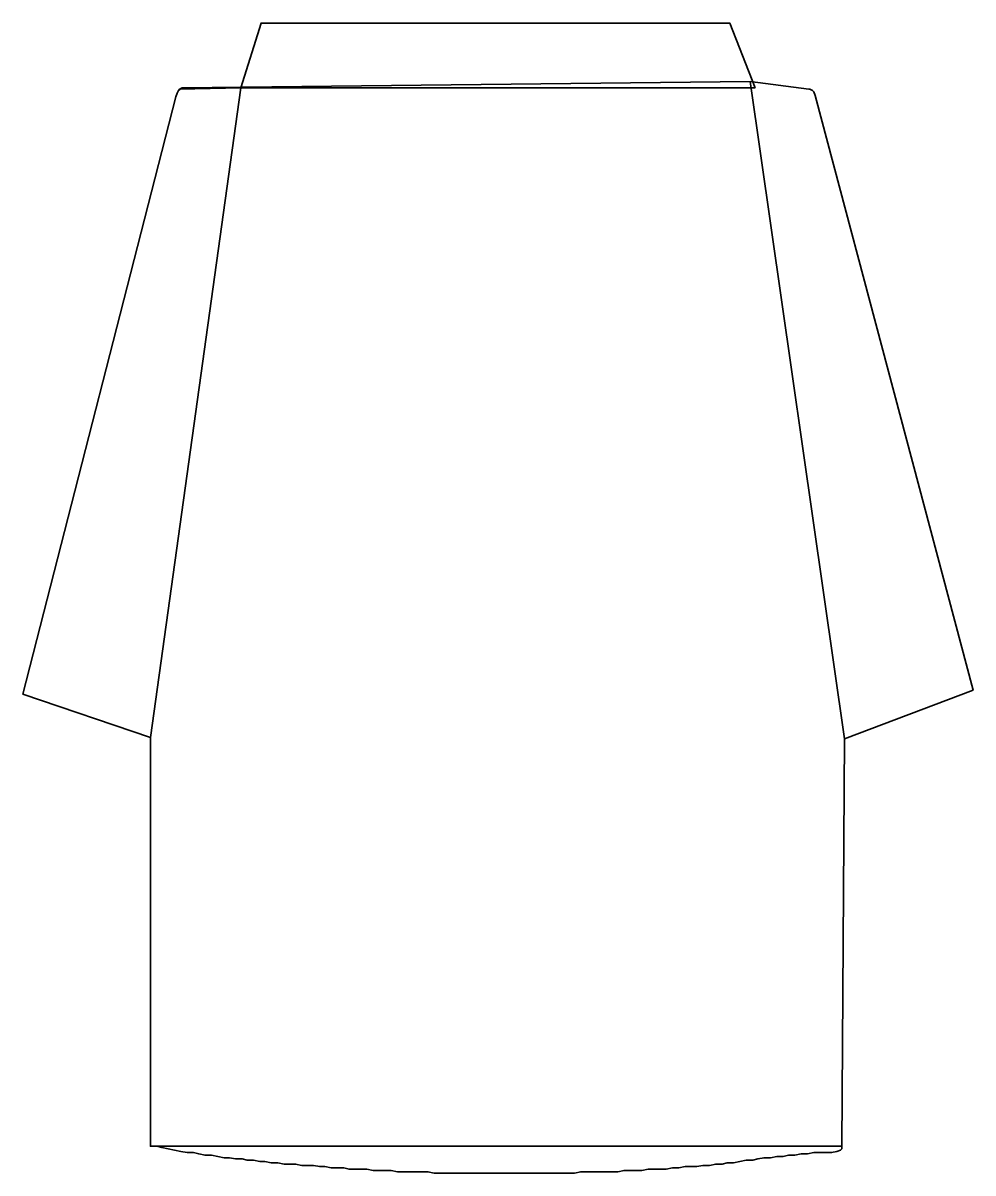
# Model space of a CAD drawing. Extents: x 0 to 746, y -903 to 0.
import ezdxf

# ---------------------------------------------------------------- set-up
doc = ezdxf.new("R2010")
doc.units = 0
doc.linetypes.add('Solid', pattern=[0])
for name, color, linetype in [('zone_0_q1', 7, 'Continuous'), ('zone_1_q1', 7, 'Continuous'), ('zone_2_q1', 7, 'Continuous'), ('zone_3_q1', 7, 'Continuous')]:
    doc.layers.add(name, color=color, linetype=linetype)

msp = doc.modelspace()

# ---------------------------------------------------------------- linework, layer by layer
at = {"color": 0, "linetype": 'Solid', "lineweight": 35}
msp.add_lwpolyline([(571, -46), (617, -52), (618, -52), (620, -53), (621, -54), (622, -57), (746, -524), (645, -562), (643, -882), (643, -883), (643, -884), (642, -885), (639, -886), (635, -887), (630, -887), (625, -887), (621, -887), (616, -888), (611, -888), (606, -889), (601, -889), (597, -890), (592, -890), (587, -891), (582, -891), (577, -892), (573, -893), (568, -893), (563, -894), (558, -895), (553, -895), (549, -896), (544, -896), (539, -897), (534, -897), (529, -898), (525, -898), (520, -898), (515, -899), (510, -899), (505, -900), (501, -900), (496, -900), (491, -900), (486, -901), (481, -901), (477, -901), (472, -901), (467, -902), (462, -902), (457, -902), (453, -902), (448, -902), (443, -902), (438, -902), (433, -903), (429, -903), (424, -903), (419, -903), (414, -903), (410, -903), (405, -903), (400, -903), (395, -903), (390, -903), (386, -903), (381, -903), (376, -903), (371, -903), (366, -903), (362, -903), (357, -903), (352, -903), (347, -903), (342, -903), (338, -903), (333, -903), (328, -903), (323, -903), (318, -902), (313, -902), (309, -902), (304, -902), (299, -902), (294, -902), (289, -901), (285, -901), (280, -901), (275, -901), (270, -900), (266, -900), (261, -900), (256, -900), (252, -899), (247, -899), (242, -899), (237, -898), (233, -898), (228, -897), (223, -897), (219, -897), (214, -896), (209, -896), (205, -896), (200, -895), (195, -895), (190, -894), (186, -894), (181, -893), (176, -893), (172, -892), (167, -892), (162, -891), (158, -891), (153, -890), (148, -889), (143, -889), (138, -888), (134, -887), (129, -887), (124, -886), (119, -885), (114, -884), (109, -883), (105, -882), (100, -882), (100, -561), (0, -527), (120, -58), (121, -55), (122, -53), (123, -52), (125, -51), (571, -46)], close=True, dxfattribs=at)
at = {"layer": 'zone_0_q1', "color": 40, "linetype": 'Solid', "lineweight": 35}
msp.add_lwpolyline([(575, -51), (171, -51), (187, 0), (555, 0), (575, -51)], close=True, dxfattribs=at)
at = {"layer": 'zone_1_q1', "color": 40, "linetype": 'Solid', "lineweight": 35}
msp.add_lwpolyline([(100, -561), (0, -527), (120, -58), (121, -55), (122, -53), (125, -51), (123, -52), (171, -51), (100, -561)], close=True, dxfattribs=at)
at = {"layer": 'zone_2_q1', "color": 40, "linetype": 'Solid', "lineweight": 35}
msp.add_lwpolyline([(571, -46), (617, -52), (618, -52), (620, -53), (621, -54), (622, -57), (746, -524), (645, -562), (571, -46)], close=True, dxfattribs=at)
at = {"layer": 'zone_3_q1', "color": 40, "linetype": 'Solid', "lineweight": 35}
msp.add_lwpolyline([(643, -882), (643, -883), (643, -884), (642, -885), (639, -886), (635, -887), (630, -887), (625, -887), (621, -887), (616, -888), (611, -888), (606, -889), (601, -889), (597, -890), (592, -890), (587, -891), (582, -891), (577, -892), (573, -893), (568, -893), (563, -894), (558, -895), (553, -895), (549, -896), (544, -896), (539, -897), (534, -897), (529, -898), (525, -898), (520, -898), (515, -899), (510, -899), (505, -900), (501, -900), (496, -900), (491, -900), (486, -901), (481, -901), (477, -901), (472, -901), (467, -902), (462, -902), (457, -902), (453, -902), (448, -902), (443, -902), (438, -902), (433, -903), (429, -903), (424, -903), (419, -903), (414, -903), (410, -903), (405, -903), (400, -903), (395, -903), (390, -903), (386, -903), (381, -903), (376, -903), (371, -903), (366, -903), (362, -903), (357, -903), (352, -903), (347, -903), (342, -903), (338, -903), (333, -903), (328, -903), (323, -903), (318, -902), (313, -902), (309, -902), (304, -902), (299, -902), (294, -902), (289, -901), (285, -901), (280, -901), (275, -901), (270, -900), (266, -900), (261, -900), (256, -900), (252, -899), (247, -899), (242, -899), (237, -898), (233, -898), (228, -897), (223, -897), (219, -897), (214, -896), (209, -896), (205, -896), (200, -895), (195, -895), (190, -894), (186, -894), (181, -893), (176, -893), (172, -892), (167, -892), (162, -891), (158, -891), (153, -890), (148, -889), (143, -889), (138, -888), (134, -887), (129, -887), (124, -886), (119, -885), (114, -884), (109, -883), (105, -882), (100, -882), (643, -882)], close=True, dxfattribs=at)

doc.saveas('drawing.dxf')
